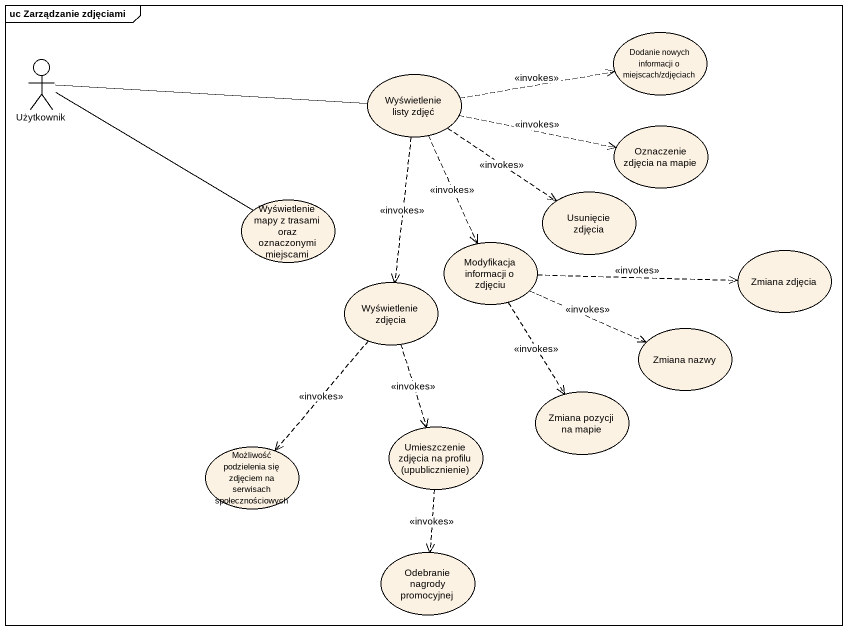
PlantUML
@startuml
mainframe uc Zarządzanie zdjęciami
usecase "Dodanie nowych informacji o miejscach/zdjęciach" as Dodanie_nowych_informacji_o
actor Użytkownik
usecase "Wyświetlenie listy zdjęć" as Wyświetlenie_listy_zdjęć
usecase "Oznaczenie zdjęcia na mapie" as Oznaczenie_zdjęcia_na_mapie
usecase "Usunięcie zdjęcia" as Usunięcie_zdjęcia
usecase "Wyświetlenie mapy z trasami oraz oznaczonymi miejscami" as Wyświetlenie_mapy_z_trasami
usecase "Modyfikacja informacji o zdjęciu" as Modyfikacja_informacji_o
usecase "Zmiana zdjęcia" as Zmiana_zdjęcia
usecase "Wyświetlenie zdjęcia" as Wyświetlenie_zdjęcia
usecase "Zmiana nazwy" as Zmiana_nazwy
usecase "Zmiana pozycji na mapie" as Zmiana_pozycji_na_mapie
usecase "Umieszczenie zdjęcia na profilu (upublicznienie)" as Umieszczenie_zdjęcia_na
usecase "Możliwość podzielenia się zdjęciem na serwisach społecznościowych" as Możliwość_podzielenia_się
usecase "Odebranie nagrody promocyjnej" as Odebranie_nagrody
Użytkownik -right- Wyświetlenie_listy_zdjęć
Użytkownik -right- Wyświetlenie_mapy_z_trasami
Wyświetlenie_listy_zdjęć .right.> Dodanie_nowych_informacji_o : <<invokes>>
Wyświetlenie_listy_zdjęć .right.> Oznaczenie_zdjęcia_na_mapie : <<invokes>>
Wyświetlenie_listy_zdjęć ..> Usunięcie_zdjęcia : <<invokes>>
Wyświetlenie_listy_zdjęć ..> Modyfikacja_informacji_o : <<invokes>>
Wyświetlenie_listy_zdjęć ..> Wyświetlenie_zdjęcia : <<invokes>>
Modyfikacja_informacji_o .right.> Zmiana_zdjęcia : <<invokes>>
Modyfikacja_informacji_o .right.> Zmiana_nazwy : <<invokes>>
Modyfikacja_informacji_o ..> Zmiana_pozycji_na_mapie : <<invokes>>
Wyświetlenie_zdjęcia ..> Umieszczenie_zdjęcia_na : <<invokes>>
Wyświetlenie_zdjęcia ..> Możliwość_podzielenia_się : <<invokes>>
Umieszczenie_zdjęcia_na ..> Odebranie_nagrody : <<invokes>>
@enduml
